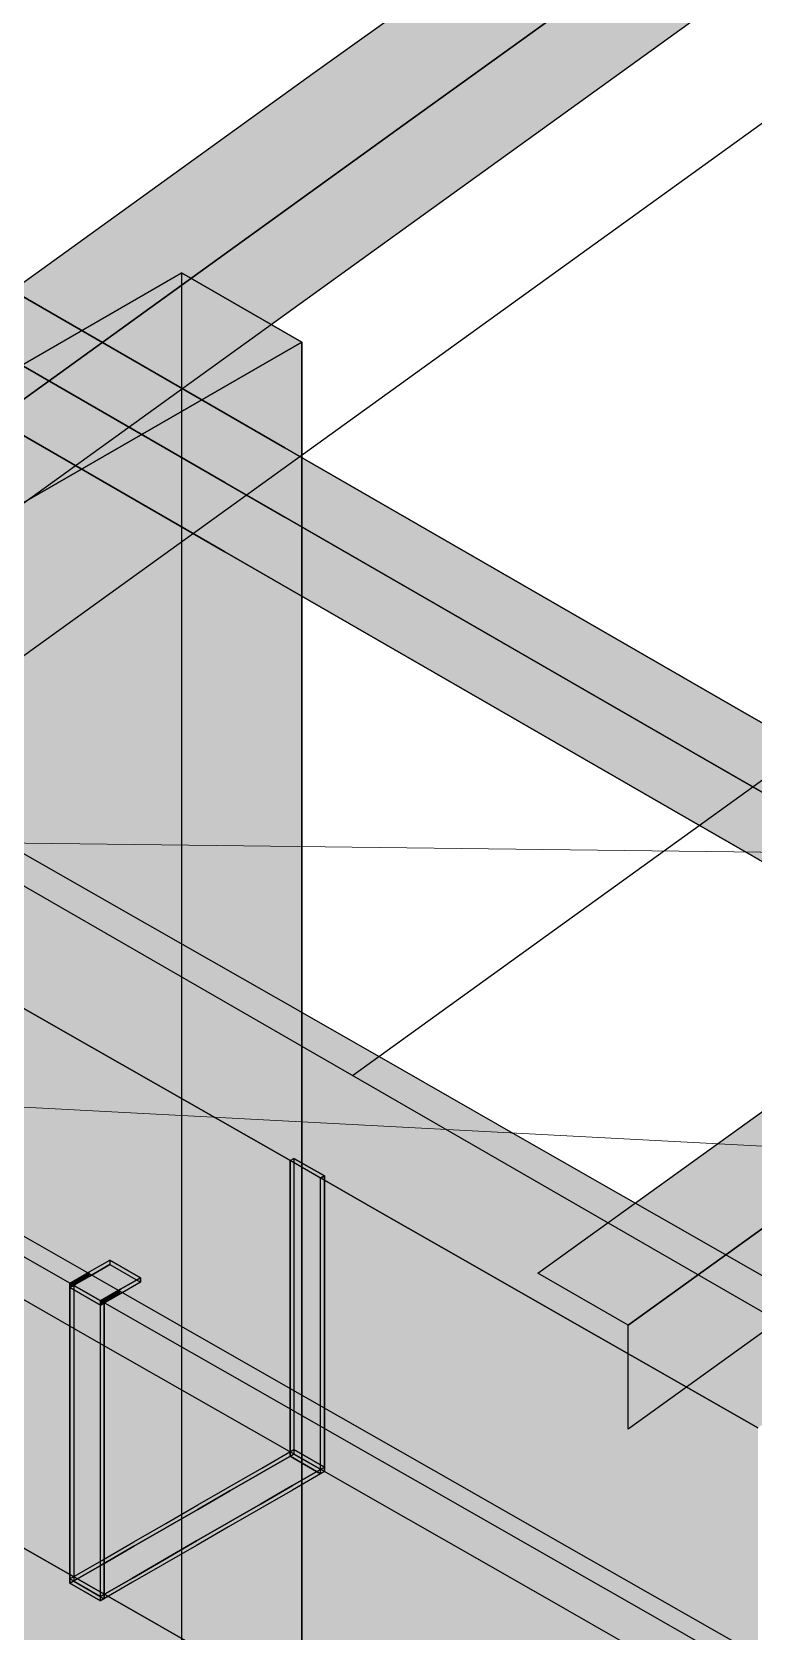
# Model space of a CAD drawing. Header units: metres. Extents: x 0 to 34.2, y 0 to 17.8.
# Drawn here: x 6.509 to 7.029, y 10.725 to 11.878 of the extents above; entities that cross this region are included whole.
import ezdxf

# ---------------------------------------------------------------- set-up
doc = ezdxf.new("R2010")
doc.units = ezdxf.units.M
doc.header["$LTSCALE"] = 0.25
doc.layers.add('ISO-ARISTAS', color=8, linetype='CONTINUOUS')
doc.layers.add('ISO-CONCRETO-SUP', color=254, linetype='CONTINUOUS', true_color=0xe8e8e8)
doc.layers.add('LLAMADAS', color=30, linetype='CONTINUOUS', lineweight=18)

msp = doc.modelspace()

# ---------------------------------------------------------------- linework, layer by layer
at = {"layer": 'ISO-ARISTAS', "color": 250}
for p, q in [((8.4647, 12.8444), (6.375, 11.3363)), ((8.8294, 12.6339), (6.7397, 11.1258)), ((6.7111, 11.8483), (7.008, 12.0626)), ((7.073, 12.0251), (6.776, 11.8108)), ((6.776, 11.8108), (7.073, 12.0251)), ((7.073, 11.9501), (6.776, 11.7358)), ((6.4142, 11.634), (6.7111, 11.8483)), ((6.4791, 11.5965), (6.776, 11.8108)), ((6.776, 11.8108), (6.4791, 11.5965)), ((6.691, 11.5786), (6.3628, 11.7681)), ((6.3628, 11.7681), (6.691, 11.5786)), ((6.6477, 11.5536), (6.3195, 11.7431)), ((6.6477, 11.5536), (6.3195, 11.7431)), ((6.776, 11.7358), (6.4791, 11.5215)), ((6.3628, 11.7181), (6.691, 11.5286)), ((6.3628, 11.7181), (6.691, 11.5286)), ((6.4, 11.5796), (6.6165, 11.7046)), ((6.4, 11.5796), (6.6165, 11.7046)), ((6.7031, 11.6546), (6.6165, 11.7046)), ((6.6165, 11.7046), (6.6165, 11.3411)), ((6.6165, 11.7046), (6.6165, 11.3411)), ((6.6165, 11.7046), (6.7031, 11.6546)), ((6.6477, 11.5036), (6.3195, 11.6931)), ((6.3195, 11.6931), (6.6477, 11.5036)), ((6.4866, 11.5296), (6.7031, 11.6546)), ((6.7031, 11.6546), (6.4866, 11.5296)), ((6.7031, 11.2911), (6.7031, 11.6546)), ((6.7031, 11.6546), (6.7031, 11.2911)), ((7.0192, 11.3891), (6.691, 11.5786)), ((6.691, 11.5786), (7.0192, 11.3891)), ((6.9759, 11.3641), (6.6477, 11.5536)), ((6.9759, 11.3641), (6.6477, 11.5536)), ((7.6514, 10.5994), (6.0103, 11.5469)), ((6.691, 11.5286), (7.0192, 11.3391)), ((6.691, 11.5286), (7.0192, 11.3391)), ((6.9759, 11.3141), (6.6477, 11.5036)), ((6.6477, 11.5036), (6.9759, 11.3141)), ((7.3474, 11.1996), (7.0192, 11.3891)), ((7.0192, 11.3891), (7.3474, 11.1996)), ((7.3041, 11.1746), (6.9759, 11.3641)), ((7.3041, 11.1746), (6.9759, 11.3641)), ((6.6165, 11.3411), (6.6165, 10.9776)), ((6.6165, 11.3411), (6.6165, 10.9776)), ((7.0192, 11.3391), (7.3474, 11.1496)), ((7.0192, 11.3391), (7.3474, 11.1496)), ((7.3041, 11.1246), (6.9759, 11.3141)), ((6.9759, 11.3141), (7.3041, 11.1246)), ((6.7031, 10.9276), (6.7031, 11.2911)), ((6.7031, 11.2911), (6.7031, 10.9276)), ((6.5697, 11.2475), (6.5011, 11.2867)), ((6.6383, 11.2083), (6.5697, 11.2475)), ((6.7069, 11.1691), (6.6383, 11.2083)), ((6.8733, 10.9833), (7.1702, 11.1975)), ((6.5517, 11.1463), (6.4831, 11.1855)), ((6.4831, 11.1855), (6.5517, 11.1463)), ((6.7755, 11.1299), (6.7069, 11.1691)), ((6.9382, 10.9458), (7.2351, 11.16)), ((7.2351, 11.16), (6.9382, 10.9458)), ((6.6203, 11.1071), (6.5517, 11.1463)), ((6.5517, 11.1463), (6.6203, 11.1071)), ((6.8441, 11.0907), (6.7755, 11.1299)), ((6.6889, 11.0679), (6.6203, 11.1071)), ((6.6203, 11.1071), (6.6889, 11.0679)), ((6.9126, 11.0515), (6.8441, 11.0907)), ((7.2351, 11.085), (6.9382, 10.8708)), ((6.7575, 11.0287), (6.6889, 11.0679)), ((6.6889, 11.0679), (6.7575, 11.0287)), ((6.6947, 11.0646), (6.6975, 11.0662)), ((6.6947, 11.0646), (6.6975, 11.0662)), ((6.6947, 11.038), (6.6947, 11.0646)), ((6.7167, 11.0519), (6.6947, 11.0646)), ((6.6947, 11.0646), (6.6947, 11.038)), ((6.7167, 11.0519), (6.6947, 11.0646)), ((6.6975, 11.0662), (6.6975, 11.0396)), ((6.7194, 11.0535), (6.6975, 11.0662)), ((6.6975, 11.0662), (6.6975, 11.0396)), ((6.6975, 11.0662), (6.7194, 11.0535)), ((6.7167, 11.0519), (6.7194, 11.0535)), ((6.7194, 11.0535), (6.7167, 11.0519)), ((6.7167, 11.0253), (6.7167, 11.0519)), ((6.7167, 11.0253), (6.7167, 11.0519)), ((6.7194, 11.0269), (6.7194, 11.0535)), ((6.7194, 11.0535), (6.7194, 11.0269)), ((6.9812, 11.0123), (6.9126, 11.0515)), ((6.6947, 11.0113), (6.6947, 11.038)), ((6.6947, 11.038), (6.6947, 11.0113)), ((6.6975, 11.0396), (6.6975, 11.0129)), ((6.6975, 11.0396), (6.6975, 11.0129)), ((6.4774, 11.0246), (6.546, 10.9854)), ((6.7167, 10.9986), (6.7167, 11.0253)), ((6.7167, 10.9986), (6.7167, 11.0253)), ((6.7194, 11.0002), (6.7194, 11.0269)), ((6.7194, 11.0269), (6.7194, 11.0002)), ((6.826, 10.9895), (6.7575, 11.0287)), ((6.7575, 11.0287), (6.826, 10.9895)), ((6.533, 10.9779), (6.4644, 11.0171)), ((6.533, 10.9779), (6.4644, 11.0171)), ((6.6947, 10.9847), (6.6947, 11.0113)), ((6.6947, 11.0113), (6.6947, 10.9847)), ((6.6975, 11.0129), (6.6975, 10.9863)), ((6.6975, 11.0129), (6.6975, 10.9863)), ((7.0498, 10.9731), (6.9812, 11.0123)), ((6.7194, 10.9736), (6.7194, 11.0002)), ((6.7194, 11.0002), (6.7194, 10.9736)), ((6.5504, 10.9845), (6.5648, 10.9928)), ((6.5504, 10.9845), (6.5648, 10.9928)), ((6.5648, 10.9896), (6.5504, 10.9813)), ((6.5504, 10.9813), (6.5648, 10.9896)), ((6.5648, 10.9928), (6.5648, 10.9896)), ((6.5868, 10.9801), (6.5648, 10.9928)), ((6.5648, 10.9928), (6.5648, 10.9896)), ((6.5648, 10.9928), (6.5868, 10.9801)), ((6.5648, 10.9896), (6.5868, 10.9769)), ((6.5648, 10.9896), (6.5868, 10.9769)), ((6.7167, 10.972), (6.7167, 10.9986)), ((6.7167, 10.972), (6.7167, 10.9986)), ((6.8946, 10.9503), (6.826, 10.9895)), ((6.826, 10.9895), (6.8946, 10.9503)), ((6.6016, 10.9387), (6.533, 10.9779)), ((6.6016, 10.9387), (6.533, 10.9779)), ((6.5361, 10.9762), (6.5504, 10.9845)), ((6.5361, 10.9762), (6.5504, 10.9845)), ((6.5504, 10.9813), (6.5361, 10.973)), ((6.5361, 10.973), (6.5504, 10.9813)), ((6.546, 10.9854), (6.6146, 10.9462)), ((6.5868, 10.9801), (6.5724, 10.9718)), ((6.5724, 10.9718), (6.5868, 10.9801)), ((6.5868, 10.9769), (6.5724, 10.9686)), ((6.5868, 10.9769), (6.5724, 10.9686)), ((6.5868, 10.9769), (6.5868, 10.9801)), ((6.5868, 10.9801), (6.5868, 10.9769)), ((6.6165, 10.9776), (6.6165, 10.6141)), ((6.6165, 10.9776), (6.6165, 10.6141)), ((6.6947, 10.958), (6.6947, 10.9847)), ((6.6947, 10.9847), (6.6947, 10.958)), ((6.6975, 10.9863), (6.6975, 10.9596)), ((6.6975, 10.9863), (6.6975, 10.9596)), ((6.9382, 10.9458), (6.8733, 10.9833)), ((6.4831, 10.9755), (6.5517, 10.9363)), ((6.4831, 10.9755), (6.5517, 10.9363)), ((6.5361, 10.973), (6.5361, 10.9762)), ((6.5581, 10.9635), (6.5361, 10.9762)), ((6.5581, 10.9635), (6.5361, 10.9762)), ((6.5361, 10.9762), (6.5361, 10.973)), ((6.5361, 10.973), (6.5388, 10.9746)), ((6.5361, 10.973), (6.5388, 10.9746)), ((6.5361, 10.9464), (6.5361, 10.973)), ((6.5581, 10.9603), (6.5361, 10.973)), ((6.5361, 10.973), (6.5361, 10.9464)), ((6.5581, 10.9603), (6.5361, 10.973)), ((6.5581, 10.9603), (6.5361, 10.973)), ((6.5361, 10.973), (6.5581, 10.9603)), ((6.5388, 10.9746), (6.5388, 10.948)), ((6.5608, 10.9619), (6.5388, 10.9746)), ((6.5388, 10.9746), (6.5388, 10.948)), ((6.5388, 10.9746), (6.5608, 10.9619)), ((6.5724, 10.9718), (6.5581, 10.9635)), ((6.5581, 10.9635), (6.5724, 10.9718)), ((6.5724, 10.9686), (6.5581, 10.9603)), ((6.5724, 10.9686), (6.5581, 10.9603)), ((6.7167, 10.9453), (6.7167, 10.972)), ((6.7167, 10.9453), (6.7167, 10.972)), ((6.7194, 10.9469), (6.7194, 10.9736)), ((6.7194, 10.9736), (6.7194, 10.9469)), ((6.5581, 10.9603), (6.5581, 10.9635)), ((6.5581, 10.9603), (6.5581, 10.9635)), ((6.5581, 10.9603), (6.5608, 10.9619)), ((6.5608, 10.9619), (6.5581, 10.9603)), ((6.5581, 10.9337), (6.5581, 10.9603)), ((6.5581, 10.9337), (6.5581, 10.9603)), ((6.5608, 10.9353), (6.5608, 10.9619)), ((6.5608, 10.9619), (6.5608, 10.9353)), ((6.6947, 10.9314), (6.6947, 10.958)), ((6.6947, 10.958), (6.6947, 10.9314)), ((6.6975, 10.9596), (6.6975, 10.933)), ((6.6975, 10.9596), (6.6975, 10.933)), ((6.5361, 10.9197), (6.5361, 10.9464)), ((6.5361, 10.9464), (6.5361, 10.9197)), ((6.5388, 10.948), (6.5388, 10.9213)), ((6.5388, 10.948), (6.5388, 10.9213)), ((6.6146, 10.9462), (6.6831, 10.907)), ((6.7167, 10.9187), (6.7167, 10.9453)), ((6.7167, 10.9187), (6.7167, 10.9453)), ((6.7194, 10.9203), (6.7194, 10.9469)), ((6.7194, 10.9469), (6.7194, 10.9203)), ((6.9632, 10.9111), (6.8946, 10.9503)), ((6.8946, 10.9503), (6.9632, 10.9111)), ((6.9382, 10.8708), (6.9382, 10.9458)), ((6.5517, 10.9363), (6.6203, 10.8971)), ((6.5517, 10.9363), (6.6203, 10.8971)), ((6.5581, 10.907), (6.5581, 10.9337)), ((6.5581, 10.907), (6.5581, 10.9337)), ((6.5608, 10.9086), (6.5608, 10.9353)), ((6.5608, 10.9353), (6.5608, 10.9086)), ((6.6702, 10.8995), (6.6016, 10.9387)), ((6.6702, 10.8995), (6.6016, 10.9387)), ((6.6947, 10.9047), (6.6947, 10.9314)), ((6.6947, 10.9314), (6.6947, 10.9047)), ((6.6975, 10.933), (6.6975, 10.9063)), ((6.6975, 10.933), (6.6975, 10.9063)), ((6.5361, 10.8931), (6.5361, 10.9197)), ((6.5361, 10.9197), (6.5361, 10.8931)), ((6.5388, 10.9213), (6.5388, 10.8947)), ((6.5388, 10.9213), (6.5388, 10.8947)), ((6.7031, 10.5641), (6.7031, 10.9276)), ((6.7031, 10.9276), (6.7031, 10.5641)), ((6.7194, 10.8936), (6.7194, 10.9203)), ((6.7194, 10.9203), (6.7194, 10.8936)), ((6.5608, 10.882), (6.5608, 10.9086)), ((6.5608, 10.9086), (6.5608, 10.882)), ((6.7167, 10.892), (6.7167, 10.9187)), ((6.7167, 10.892), (6.7167, 10.9187)), ((7.0318, 10.8719), (6.9632, 10.9111)), ((6.9632, 10.9111), (7.0318, 10.8719)), ((6.5581, 10.8804), (6.5581, 10.907)), ((6.5581, 10.8804), (6.5581, 10.907)), ((6.6203, 10.8971), (6.6889, 10.8579)), ((6.6203, 10.8971), (6.6889, 10.8579)), ((6.7387, 10.8603), (6.6702, 10.8995)), ((6.7387, 10.8603), (6.6702, 10.8995)), ((6.6831, 10.907), (6.7517, 10.8678)), ((6.6947, 10.8781), (6.6947, 10.9047)), ((6.6947, 10.9047), (6.6947, 10.8781)), ((6.6975, 10.9063), (6.6975, 10.8797)), ((6.6975, 10.9063), (6.6975, 10.8797)), ((6.5361, 10.8664), (6.5361, 10.8931)), ((6.5361, 10.8931), (6.5361, 10.8664)), ((6.5388, 10.8947), (6.5388, 10.868)), ((6.5388, 10.8947), (6.5388, 10.868)), ((6.7167, 10.8654), (6.7167, 10.892)), ((6.7167, 10.8654), (6.7167, 10.892)), ((6.7194, 10.867), (6.7194, 10.8936)), ((6.7194, 10.8936), (6.7194, 10.867)), ((6.5581, 10.8537), (6.5581, 10.8804)), ((6.5581, 10.8537), (6.5581, 10.8804)), ((6.5608, 10.8553), (6.5608, 10.882)), ((6.5608, 10.882), (6.5608, 10.8553)), ((6.6947, 10.8514), (6.6947, 10.8781)), ((6.6947, 10.8781), (6.6947, 10.8514)), ((6.6975, 10.8797), (6.6975, 10.853)), ((6.6975, 10.8797), (6.6975, 10.853)), ((6.5361, 10.8398), (6.5361, 10.8664)), ((6.5361, 10.8664), (6.5361, 10.8398)), ((6.5388, 10.868), (6.5388, 10.8414)), ((6.5388, 10.868), (6.5388, 10.8414)), ((6.7167, 10.8387), (6.7167, 10.8654)), ((6.7167, 10.8387), (6.7167, 10.8654)), ((6.7194, 10.8403), (6.7194, 10.867)), ((6.7194, 10.867), (6.7194, 10.8403)), ((6.7517, 10.8678), (6.8203, 10.8286)), ((6.5581, 10.8271), (6.5581, 10.8537)), ((6.5581, 10.8271), (6.5581, 10.8537)), ((6.5608, 10.8287), (6.5608, 10.8553)), ((6.5608, 10.8553), (6.5608, 10.8287)), ((6.6744, 10.8429), (6.6975, 10.8562)), ((6.6744, 10.8429), (6.6975, 10.8562)), ((6.6975, 10.853), (6.6744, 10.8397)), ((6.6744, 10.8397), (6.6975, 10.853)), ((6.6889, 10.8579), (6.7575, 10.8187)), ((6.6889, 10.8579), (6.7575, 10.8187)), ((6.6947, 10.8514), (6.6975, 10.853)), ((6.6975, 10.853), (6.6947, 10.8514)), ((6.7167, 10.8387), (6.6947, 10.8514)), ((6.6947, 10.8514), (6.7167, 10.8387)), ((6.7194, 10.8435), (6.6975, 10.8562)), ((6.6975, 10.8562), (6.6975, 10.853)), ((6.6975, 10.8562), (6.6975, 10.853)), ((6.6975, 10.8562), (6.7194, 10.8435)), ((6.6975, 10.853), (6.7194, 10.8403)), ((6.6975, 10.853), (6.7194, 10.8403)), ((6.6975, 10.853), (6.7194, 10.8403)), ((6.6975, 10.853), (6.7194, 10.8403)), ((6.8073, 10.8211), (6.7387, 10.8603)), ((6.8073, 10.8211), (6.7387, 10.8603)), ((6.5361, 10.8131), (6.5361, 10.8398)), ((6.5361, 10.8398), (6.5361, 10.8131)), ((6.5388, 10.8414), (6.5388, 10.8147)), ((6.5388, 10.8414), (6.5388, 10.8147)), ((6.6513, 10.8296), (6.6744, 10.8429)), ((6.6513, 10.8296), (6.6744, 10.8429)), ((6.6744, 10.8397), (6.6513, 10.8264)), ((6.6513, 10.8264), (6.6744, 10.8397)), ((6.7194, 10.8435), (6.6964, 10.8302)), ((6.6964, 10.8302), (6.7194, 10.8435)), ((6.7194, 10.8403), (6.6964, 10.827)), ((6.7194, 10.8403), (6.6964, 10.827)), ((6.7194, 10.8403), (6.7167, 10.8387)), ((6.7194, 10.8403), (6.7167, 10.8387)), ((6.7194, 10.8403), (6.7194, 10.8435)), ((6.7194, 10.8435), (6.7194, 10.8403)), ((6.5581, 10.8004), (6.5581, 10.8271)), ((6.5581, 10.8004), (6.5581, 10.8271)), ((6.5608, 10.802), (6.5608, 10.8287)), ((6.5608, 10.8287), (6.5608, 10.802)), ((6.6283, 10.8163), (6.6513, 10.8296)), ((6.6283, 10.8163), (6.6513, 10.8296)), ((6.6964, 10.8302), (6.6733, 10.8169)), ((6.6733, 10.8169), (6.6964, 10.8302)), ((6.6964, 10.827), (6.6733, 10.8137)), ((6.6964, 10.827), (6.6733, 10.8137)), ((6.8203, 10.8286), (6.8889, 10.7894)), ((6.6052, 10.803), (6.6283, 10.8163)), ((6.6052, 10.803), (6.6283, 10.8163)), ((6.6513, 10.8264), (6.6283, 10.8131)), ((6.6283, 10.8131), (6.6513, 10.8264)), ((6.6733, 10.8169), (6.6503, 10.8036)), ((6.6503, 10.8036), (6.6733, 10.8169)), ((6.7575, 10.8187), (6.826, 10.7795)), ((6.7575, 10.8187), (6.826, 10.7795)), ((6.8759, 10.7819), (6.8073, 10.8211)), ((6.8759, 10.7819), (6.8073, 10.8211)), ((6.533, 10.7679), (6.4644, 10.8071)), ((6.4644, 10.8071), (6.533, 10.7679)), ((6.5361, 10.7865), (6.5361, 10.8131)), ((6.5361, 10.8131), (6.5361, 10.7865)), ((6.5388, 10.8147), (6.5388, 10.7881)), ((6.5388, 10.8147), (6.5388, 10.7881)), ((6.6283, 10.8131), (6.6052, 10.7998)), ((6.6052, 10.7998), (6.6283, 10.8131)), ((6.6503, 10.8036), (6.6272, 10.7903)), ((6.6272, 10.7903), (6.6503, 10.8036)), ((6.6733, 10.8137), (6.6503, 10.8004)), ((6.6733, 10.8137), (6.6503, 10.8004)), ((6.5581, 10.7738), (6.5581, 10.8004)), ((6.5581, 10.7738), (6.5581, 10.8004)), ((6.5608, 10.7754), (6.5608, 10.802)), ((6.5608, 10.802), (6.5608, 10.7754)), ((6.5822, 10.7896), (6.6052, 10.803)), ((6.5822, 10.7896), (6.6052, 10.803)), ((6.6052, 10.7998), (6.5822, 10.7865)), ((6.5822, 10.7865), (6.6052, 10.7998)), ((6.6503, 10.8004), (6.6272, 10.7871)), ((6.6503, 10.8004), (6.6272, 10.7871)), ((6.5361, 10.7599), (6.5361, 10.7865)), ((6.5361, 10.7865), (6.5361, 10.7599)), ((6.5388, 10.7881), (6.5388, 10.7614)), ((6.5388, 10.7881), (6.5388, 10.7614)), ((6.5591, 10.7763), (6.5822, 10.7896)), ((6.5591, 10.7763), (6.5822, 10.7896)), ((6.5822, 10.7865), (6.5591, 10.7732)), ((6.5591, 10.7732), (6.5822, 10.7865)), ((6.6272, 10.7903), (6.6042, 10.7769)), ((6.6042, 10.7769), (6.6272, 10.7903)), ((6.6272, 10.7871), (6.6042, 10.7738)), ((6.6272, 10.7871), (6.6042, 10.7738)), ((6.9445, 10.7427), (6.8759, 10.7819)), ((6.9445, 10.7427), (6.8759, 10.7819)), ((6.8889, 10.7894), (6.9575, 10.7502)), ((6.5361, 10.763), (6.5591, 10.7763)), ((6.5361, 10.763), (6.5591, 10.7763)), ((6.5591, 10.7732), (6.5361, 10.7599)), ((6.5361, 10.7599), (6.5591, 10.7732)), ((6.5581, 10.7472), (6.5581, 10.7738)), ((6.5581, 10.7472), (6.5581, 10.7738)), ((6.5608, 10.7487), (6.5608, 10.7754)), ((6.5608, 10.7754), (6.5608, 10.7487)), ((6.6042, 10.7769), (6.5811, 10.7636)), ((6.5811, 10.7636), (6.6042, 10.7769)), ((6.6042, 10.7738), (6.5811, 10.7605)), ((6.6042, 10.7738), (6.5811, 10.7605)), ((6.826, 10.7795), (6.8946, 10.7403)), ((6.826, 10.7795), (6.8946, 10.7403)), ((6.6016, 10.7287), (6.533, 10.7679)), ((6.533, 10.7679), (6.6016, 10.7287)), ((6.5361, 10.7599), (6.5361, 10.763)), ((6.5581, 10.7503), (6.5361, 10.763)), ((6.5581, 10.7503), (6.5361, 10.763)), ((6.5361, 10.763), (6.5361, 10.7599)), ((6.5361, 10.7599), (6.5388, 10.7614)), ((6.5388, 10.7614), (6.5361, 10.7599)), ((6.5581, 10.7472), (6.5361, 10.7599)), ((6.5361, 10.7599), (6.5581, 10.7472)), ((6.5581, 10.7472), (6.5361, 10.7599)), ((6.5361, 10.7599), (6.5581, 10.7472)), ((6.5388, 10.7614), (6.5608, 10.7487)), ((6.5388, 10.7614), (6.5608, 10.7487)), ((6.5811, 10.7636), (6.5581, 10.7503)), ((6.5581, 10.7503), (6.5811, 10.7636)), ((6.5811, 10.7605), (6.5581, 10.7472)), ((6.5811, 10.7605), (6.5581, 10.7472)), ((6.5581, 10.7472), (6.5581, 10.7503)), ((6.5581, 10.7472), (6.5581, 10.7503)), ((6.5608, 10.7487), (6.5581, 10.7472)), ((6.5608, 10.7487), (6.5581, 10.7472)), ((6.9575, 10.7502), (7.0261, 10.711)), ((6.8946, 10.7403), (6.9632, 10.7011)), ((6.8946, 10.7403), (6.9632, 10.7011)), ((7.0131, 10.7035), (6.9445, 10.7427)), ((7.0131, 10.7035), (6.9445, 10.7427)), ((6.6702, 10.6895), (6.6016, 10.7287)), ((6.6016, 10.7287), (6.6702, 10.6895))]:
    msp.add_line(p, q, dxfattribs=at)
at = {"layer": 'ISO-CONCRETO-SUP', "true_color": 0x6e7681}
for points in [[(7.008, 12.0626), (7.073, 12.0251), (6.7111, 11.8483), (6.776, 11.8108)], [(6.7111, 11.8483), (6.776, 11.8108), (6.4142, 11.634), (6.4791, 11.5965)], [(7.1702, 11.1975), (7.2351, 11.16), (6.8733, 10.9833), (6.9382, 10.9458)]]:
    msp.add_solid(points, dxfattribs=at)
at = {"layer": 'ISO-CONCRETO-SUP', "true_color": 0x575d65}
for points in [[(7.073, 11.9501), (6.776, 11.7358), (7.073, 12.0251), (6.776, 11.8108)], [(6.776, 11.7358), (6.4791, 11.5215), (6.776, 11.8108), (6.4791, 11.5965)], [(6.6165, 11.3411), (6.4, 11.2161), (6.6165, 11.7046), (6.4, 11.5796)], [(6.7031, 11.2911), (6.4866, 11.1661), (6.7031, 11.6546), (6.4866, 11.5296)], [(6.6165, 10.9776), (6.4, 10.8526), (6.6165, 11.3411), (6.4, 11.2161)], [(6.7031, 10.9276), (6.4866, 10.8026), (6.7031, 11.2911), (6.4866, 11.1661)], [(7.2351, 11.085), (6.9382, 10.8708), (7.2351, 11.16), (6.9382, 10.9458)], [(6.6165, 10.6141), (6.4, 10.4891), (6.6165, 10.9776), (6.4, 10.8526)], [(6.7031, 10.5641), (6.4866, 10.4391), (6.7031, 10.9276), (6.4866, 10.8026)]]:
    msp.add_solid(points, dxfattribs=at)
at = {"layer": 'ISO-CONCRETO-SUP', "true_color": 0x6b737d}
for points in [[(6.3628, 11.7681), (6.691, 11.5786), (6.3195, 11.7431), (6.6477, 11.5536)], [(6.3628, 11.7181), (6.691, 11.5286), (6.3195, 11.6931), (6.6477, 11.5036)], [(6.6165, 11.7046), (6.7031, 11.6546), (6.4, 11.5796), (6.4866, 11.5296)], [(6.691, 11.5786), (7.0192, 11.3891), (6.6477, 11.5536), (6.9759, 11.3641)], [(6.691, 11.5286), (7.0192, 11.3391), (6.6477, 11.5036), (6.9759, 11.3141)], [(7.0192, 11.3891), (7.3474, 11.1996), (6.9759, 11.3641), (7.3041, 11.1746)], [(7.0192, 11.3391), (7.3474, 11.1496), (6.9759, 11.3141), (7.3041, 11.1246)]]:
    msp.add_solid(points, dxfattribs=at)
at = {"layer": 'ISO-CONCRETO-SUP', "true_color": 0x616771}
for points in [[(6.3628, 11.7181), (6.691, 11.5286), (6.3628, 11.7681), (6.691, 11.5786)], [(6.3195, 11.6931), (6.6477, 11.5036), (6.3195, 11.7431), (6.6477, 11.5536)], [(6.6165, 11.3411), (6.7031, 11.2911), (6.6165, 11.7046), (6.7031, 11.6546)], [(6.691, 11.5286), (7.0192, 11.3391), (6.691, 11.5786), (7.0192, 11.3891)], [(6.6477, 11.5036), (6.9759, 11.3141), (6.6477, 11.5536), (6.9759, 11.3641)], [(7.0192, 11.3391), (7.3474, 11.1496), (7.0192, 11.3891), (7.3474, 11.1996)], [(6.9759, 11.3141), (7.3041, 11.1246), (6.9759, 11.3641), (7.3041, 11.1746)], [(6.6165, 10.9776), (6.7031, 10.9276), (6.6165, 11.3411), (6.7031, 11.2911)], [(6.6165, 10.6141), (6.7031, 10.5641), (6.6165, 10.9776), (6.7031, 10.9276)]]:
    msp.add_solid(points, dxfattribs=at)
at = {"layer": 'ISO-CONCRETO-SUP', "true_color": 0xc1c5cc}
for points in [[(6.4578, 11.2557), (6.5264, 11.2165), (6.5011, 11.2867), (6.5697, 11.2475)], [(6.4145, 11.2247), (6.4831, 11.1855), (6.4578, 11.2557), (6.5264, 11.2165)], [(6.5264, 11.2165), (6.595, 11.1773), (6.5697, 11.2475), (6.6383, 11.2083)], [(6.4831, 11.1855), (6.5517, 11.1463), (6.5264, 11.2165), (6.595, 11.1773)], [(6.595, 11.1773), (6.6636, 11.1381), (6.6383, 11.2083), (6.7069, 11.1691)], [(6.5517, 11.1463), (6.6203, 11.1071), (6.595, 11.1773), (6.6636, 11.1381)], [(6.6636, 11.1381), (6.7322, 11.0989), (6.7069, 11.1691), (6.7755, 11.1299)], [(6.6203, 11.1071), (6.6889, 11.0679), (6.6636, 11.1381), (6.7322, 11.0989)], [(6.7322, 11.0989), (6.8008, 11.0597), (6.7755, 11.1299), (6.8441, 11.0907)], [(6.6889, 11.0679), (6.7575, 11.0287), (6.7322, 11.0989), (6.8008, 11.0597)], [(6.8008, 11.0597), (6.8693, 11.0205), (6.8441, 11.0907), (6.9126, 11.0515)], [(6.7575, 11.0287), (6.826, 10.9895), (6.8008, 11.0597), (6.8693, 11.0205)], [(6.8693, 11.0205), (6.9379, 10.9813), (6.9126, 11.0515), (6.9812, 11.0123)], [(6.826, 10.9895), (6.8946, 10.9503), (6.8693, 11.0205), (6.9379, 10.9813)], [(6.9379, 10.9813), (7.0065, 10.9421), (6.9812, 11.0123), (7.0498, 10.9731)], [(6.8946, 10.9503), (6.9632, 10.9111), (6.9379, 10.9813), (7.0065, 10.9421)], [(7.0065, 10.9421), (7.0751, 10.9029), (7.0498, 10.9731), (7.1184, 10.9339)], [(6.9632, 10.9111), (7.0318, 10.8719), (7.0065, 10.9421), (7.0751, 10.9029)]]:
    msp.add_solid(points, dxfattribs=at)
at = {"layer": 'ISO-CONCRETO-SUP', "true_color": 0xaaadb3}
for points in [[(6.4831, 11.1155), (6.5517, 11.0763), (6.4831, 11.1855), (6.5517, 11.1463)], [(6.5517, 11.0763), (6.6203, 11.0371), (6.5517, 11.1463), (6.6203, 11.1071)], [(6.4831, 11.0455), (6.5517, 11.0063), (6.4831, 11.1155), (6.5517, 11.0763)], [(6.6203, 11.0371), (6.6889, 10.9979), (6.6203, 11.1071), (6.6889, 11.0679)], [(6.5517, 11.0063), (6.6203, 10.9671), (6.5517, 11.0763), (6.6203, 11.0371)], [(6.6889, 10.9979), (6.7575, 10.9587), (6.6889, 11.0679), (6.7575, 11.0287)], [(6.4831, 10.9755), (6.5517, 10.9363), (6.4831, 11.0455), (6.5517, 11.0063)], [(6.6203, 10.9671), (6.6889, 10.9279), (6.6203, 11.0371), (6.6889, 10.9979)], [(6.7575, 10.9587), (6.826, 10.9195), (6.7575, 11.0287), (6.826, 10.9895)], [(6.4644, 10.9471), (6.533, 10.9079), (6.4644, 11.0171), (6.533, 10.9779)], [(6.5517, 10.9363), (6.6203, 10.8971), (6.5517, 11.0063), (6.6203, 10.9671)], [(6.6889, 10.9279), (6.7575, 10.8887), (6.6889, 10.9979), (6.7575, 10.9587)], [(6.826, 10.9195), (6.8946, 10.8803), (6.826, 10.9895), (6.8946, 10.9503)], [(6.533, 10.9079), (6.6016, 10.8687), (6.533, 10.9779), (6.6016, 10.9387)], [(6.6203, 10.8971), (6.6889, 10.8579), (6.6203, 10.9671), (6.6889, 10.9279)], [(6.7575, 10.8887), (6.826, 10.8495), (6.7575, 10.9587), (6.826, 10.9195)], [(6.4644, 10.8771), (6.533, 10.8379), (6.4644, 10.9471), (6.533, 10.9079)], [(6.8946, 10.8803), (6.9632, 10.8411), (6.8946, 10.9503), (6.9632, 10.9111)], [(6.6016, 10.8687), (6.6702, 10.8295), (6.6016, 10.9387), (6.6702, 10.8995)], [(6.6889, 10.8579), (6.7575, 10.8187), (6.6889, 10.9279), (6.7575, 10.8887)], [(6.826, 10.8495), (6.8946, 10.8103), (6.826, 10.9195), (6.8946, 10.8803)], [(6.533, 10.8379), (6.6016, 10.7987), (6.533, 10.9079), (6.6016, 10.8687)], [(6.9632, 10.8411), (7.0318, 10.8019), (6.9632, 10.9111), (7.0318, 10.8719)], [(6.6702, 10.8295), (6.7387, 10.7903), (6.6702, 10.8995), (6.7387, 10.8603)], [(6.7575, 10.8187), (6.826, 10.7795), (6.7575, 10.8887), (6.826, 10.8495)], [(6.4644, 10.8071), (6.533, 10.7679), (6.4644, 10.8771), (6.533, 10.8379)], [(6.8946, 10.8103), (6.9632, 10.7711), (6.8946, 10.8803), (6.9632, 10.8411)], [(6.6016, 10.7987), (6.6702, 10.7595), (6.6016, 10.8687), (6.6702, 10.8295)], [(6.7387, 10.7903), (6.8073, 10.7511), (6.7387, 10.8603), (6.8073, 10.8211)], [(6.826, 10.7795), (6.8946, 10.7403), (6.826, 10.8495), (6.8946, 10.8103)], [(6.9632, 10.7711), (7.0318, 10.7319), (6.9632, 10.8411), (7.0318, 10.8019)], [(6.533, 10.7679), (6.6016, 10.7287), (6.533, 10.8379), (6.6016, 10.7987)], [(6.6702, 10.7595), (6.7387, 10.7203), (6.6702, 10.8295), (6.7387, 10.7903)], [(6.8073, 10.7511), (6.8759, 10.7119), (6.8073, 10.8211), (6.8759, 10.7819)], [(6.8946, 10.7403), (6.9632, 10.7011), (6.8946, 10.8103), (6.9632, 10.7711)], [(6.6016, 10.7287), (6.6702, 10.6895), (6.6016, 10.7987), (6.6702, 10.7595)], [(6.7387, 10.7203), (6.8073, 10.6811), (6.7387, 10.7903), (6.8073, 10.7511)], [(6.8759, 10.7119), (6.9445, 10.6727), (6.8759, 10.7819), (6.9445, 10.7427)], [(6.9632, 10.7011), (7.0318, 10.6619), (6.9632, 10.7711), (7.0318, 10.7319)], [(6.6702, 10.6895), (6.7387, 10.6503), (6.6702, 10.7595), (6.7387, 10.7203)], [(6.8073, 10.6811), (6.8759, 10.6419), (6.8073, 10.7511), (6.8759, 10.7119)], [(6.9445, 10.6727), (7.0131, 10.6335), (6.9445, 10.7427), (7.0131, 10.7035)]]:
    msp.add_solid(points, dxfattribs=at)
at = {"layer": 'ISO-CONCRETO-SUP', "true_color": 0x6a7481}
for points in [[(6.6975, 11.0396), (6.6947, 11.038), (6.6975, 11.0662), (6.6947, 11.0646)], [(6.7194, 11.0269), (6.7167, 11.0253), (6.7194, 11.0535), (6.7167, 11.0519)], [(6.6975, 11.0129), (6.6947, 11.0113), (6.6975, 11.0396), (6.6947, 11.038)], [(6.7194, 11.0002), (6.7167, 10.9986), (6.7194, 11.0269), (6.7167, 11.0253)], [(6.6975, 10.9863), (6.6947, 10.9847), (6.6975, 11.0129), (6.6947, 11.0113)], [(6.7194, 10.9736), (6.7167, 10.972), (6.7194, 11.0002), (6.7167, 10.9986)], [(6.5648, 10.9896), (6.5504, 10.9813), (6.5648, 10.9928), (6.5504, 10.9845)], [(6.5504, 10.9813), (6.5361, 10.973), (6.5504, 10.9845), (6.5361, 10.9762)], [(6.5868, 10.9769), (6.5724, 10.9686), (6.5868, 10.9801), (6.5724, 10.9718)], [(6.6975, 10.9596), (6.6947, 10.958), (6.6975, 10.9863), (6.6947, 10.9847)], [(6.5388, 10.948), (6.5361, 10.9464), (6.5388, 10.9746), (6.5361, 10.973)], [(6.5724, 10.9686), (6.5581, 10.9603), (6.5724, 10.9718), (6.5581, 10.9635)], [(6.7194, 10.9469), (6.7167, 10.9453), (6.7194, 10.9736), (6.7167, 10.972)], [(6.5608, 10.9353), (6.5581, 10.9337), (6.5608, 10.9619), (6.5581, 10.9603)], [(6.6975, 10.933), (6.6947, 10.9314), (6.6975, 10.9596), (6.6947, 10.958)], [(6.5388, 10.9213), (6.5361, 10.9197), (6.5388, 10.948), (6.5361, 10.9464)], [(6.7194, 10.9203), (6.7167, 10.9187), (6.7194, 10.9469), (6.7167, 10.9453)], [(6.5608, 10.9086), (6.5581, 10.907), (6.5608, 10.9353), (6.5581, 10.9337)], [(6.6975, 10.9063), (6.6947, 10.9047), (6.6975, 10.933), (6.6947, 10.9314)], [(6.5388, 10.8947), (6.5361, 10.8931), (6.5388, 10.9213), (6.5361, 10.9197)], [(6.7194, 10.8936), (6.7167, 10.892), (6.7194, 10.9203), (6.7167, 10.9187)], [(6.5608, 10.882), (6.5581, 10.8804), (6.5608, 10.9086), (6.5581, 10.907)], [(6.6975, 10.8797), (6.6947, 10.8781), (6.6975, 10.9063), (6.6947, 10.9047)], [(6.5388, 10.868), (6.5361, 10.8664), (6.5388, 10.8947), (6.5361, 10.8931)], [(6.7194, 10.867), (6.7167, 10.8654), (6.7194, 10.8936), (6.7167, 10.892)], [(6.5608, 10.8553), (6.5581, 10.8537), (6.5608, 10.882), (6.5581, 10.8804)], [(6.6975, 10.853), (6.6947, 10.8514), (6.6975, 10.8797), (6.6947, 10.8781)], [(6.5388, 10.8414), (6.5361, 10.8398), (6.5388, 10.868), (6.5361, 10.8664)], [(6.7194, 10.8403), (6.7167, 10.8387), (6.7194, 10.867), (6.7167, 10.8654)], [(6.5608, 10.8287), (6.5581, 10.8271), (6.5608, 10.8553), (6.5581, 10.8537)], [(6.6975, 10.853), (6.6744, 10.8397), (6.6975, 10.8562), (6.6744, 10.8429)], [(6.5388, 10.8147), (6.5361, 10.8131), (6.5388, 10.8414), (6.5361, 10.8398)], [(6.6744, 10.8397), (6.6513, 10.8264), (6.6744, 10.8429), (6.6513, 10.8296)], [(6.7194, 10.8403), (6.6964, 10.827), (6.7194, 10.8435), (6.6964, 10.8302)], [(6.5608, 10.802), (6.5581, 10.8004), (6.5608, 10.8287), (6.5581, 10.8271)], [(6.6513, 10.8264), (6.6283, 10.8131), (6.6513, 10.8296), (6.6283, 10.8163)], [(6.6964, 10.827), (6.6733, 10.8137), (6.6964, 10.8302), (6.6733, 10.8169)], [(6.6283, 10.8131), (6.6052, 10.7998), (6.6283, 10.8163), (6.6052, 10.803)], [(6.6733, 10.8137), (6.6503, 10.8004), (6.6733, 10.8169), (6.6503, 10.8036)], [(6.5388, 10.7881), (6.5361, 10.7865), (6.5388, 10.8147), (6.5361, 10.8131)], [(6.6503, 10.8004), (6.6272, 10.7871), (6.6503, 10.8036), (6.6272, 10.7903)], [(6.5608, 10.7754), (6.5581, 10.7738), (6.5608, 10.802), (6.5581, 10.8004)], [(6.6052, 10.7998), (6.5822, 10.7865), (6.6052, 10.803), (6.5822, 10.7896)], [(6.5388, 10.7614), (6.5361, 10.7599), (6.5388, 10.7881), (6.5361, 10.7865)], [(6.5822, 10.7865), (6.5591, 10.7732), (6.5822, 10.7896), (6.5591, 10.7763)], [(6.6272, 10.7871), (6.6042, 10.7738), (6.6272, 10.7903), (6.6042, 10.7769)], [(6.5591, 10.7732), (6.5361, 10.7599), (6.5591, 10.7763), (6.5361, 10.763)], [(6.5608, 10.7487), (6.5581, 10.7472), (6.5608, 10.7754), (6.5581, 10.7738)], [(6.6042, 10.7738), (6.5811, 10.7605), (6.6042, 10.7769), (6.5811, 10.7636)], [(6.5811, 10.7605), (6.5581, 10.7472), (6.5811, 10.7636), (6.5581, 10.7503)]]:
    msp.add_solid(points, dxfattribs=at)
at = {"layer": 'ISO-CONCRETO-SUP', "true_color": 0x838f9f}
for points in [[(6.6975, 11.0662), (6.7194, 11.0535), (6.6947, 11.0646), (6.7167, 11.0519)], [(6.5648, 10.9928), (6.5868, 10.9801), (6.5504, 10.9845), (6.5724, 10.9718)], [(6.5648, 10.9896), (6.5868, 10.9769), (6.5504, 10.9813), (6.5724, 10.9686)], [(6.5504, 10.9845), (6.5724, 10.9718), (6.5361, 10.9762), (6.5581, 10.9635)], [(6.5504, 10.9813), (6.5724, 10.9686), (6.5361, 10.973), (6.5581, 10.9603)], [(6.5388, 10.9746), (6.5608, 10.9619), (6.5361, 10.973), (6.5581, 10.9603)], [(6.6975, 10.8562), (6.7194, 10.8435), (6.6744, 10.8429), (6.6964, 10.8302)], [(6.6975, 10.853), (6.7194, 10.8403), (6.6744, 10.8397), (6.6964, 10.827)], [(6.6975, 10.853), (6.7194, 10.8403), (6.6947, 10.8514), (6.7167, 10.8387)], [(6.6744, 10.8429), (6.6964, 10.8302), (6.6513, 10.8296), (6.6733, 10.8169)], [(6.6744, 10.8397), (6.6964, 10.827), (6.6513, 10.8264), (6.6733, 10.8137)], [(6.6513, 10.8296), (6.6733, 10.8169), (6.6283, 10.8163), (6.6503, 10.8036)], [(6.6283, 10.8163), (6.6503, 10.8036), (6.6052, 10.803), (6.6272, 10.7903)], [(6.6513, 10.8264), (6.6733, 10.8137), (6.6283, 10.8131), (6.6503, 10.8004)], [(6.6283, 10.8131), (6.6503, 10.8004), (6.6052, 10.7998), (6.6272, 10.7871)], [(6.6052, 10.803), (6.6272, 10.7903), (6.5822, 10.7896), (6.6042, 10.7769)], [(6.6052, 10.7998), (6.6272, 10.7871), (6.5822, 10.7865), (6.6042, 10.7738)], [(6.5822, 10.7896), (6.6042, 10.7769), (6.5591, 10.7763), (6.5811, 10.7636)], [(6.5822, 10.7865), (6.6042, 10.7738), (6.5591, 10.7732), (6.5811, 10.7605)], [(6.5591, 10.7763), (6.5811, 10.7636), (6.5361, 10.763), (6.5581, 10.7503)], [(6.5591, 10.7732), (6.5811, 10.7605), (6.5361, 10.7599), (6.5581, 10.7472)], [(6.5388, 10.7614), (6.5608, 10.7487), (6.5361, 10.7599), (6.5581, 10.7472)]]:
    msp.add_solid(points, dxfattribs=at)
at = {"layer": 'ISO-CONCRETO-SUP', "true_color": 0x768190}
for points in [[(6.6947, 11.038), (6.7167, 11.0253), (6.6947, 11.0646), (6.7167, 11.0519)], [(6.6975, 11.0396), (6.7194, 11.0269), (6.6975, 11.0662), (6.7194, 11.0535)], [(6.6947, 11.0113), (6.7167, 10.9986), (6.6947, 11.038), (6.7167, 11.0253)], [(6.6975, 11.0129), (6.7194, 11.0002), (6.6975, 11.0396), (6.7194, 11.0269)], [(6.6947, 10.9847), (6.7167, 10.972), (6.6947, 11.0113), (6.7167, 10.9986)], [(6.6975, 10.9863), (6.7194, 10.9736), (6.6975, 11.0129), (6.7194, 11.0002)], [(6.5648, 10.9896), (6.5868, 10.9769), (6.5648, 10.9928), (6.5868, 10.9801)], [(6.6947, 10.958), (6.7167, 10.9453), (6.6947, 10.9847), (6.7167, 10.972)], [(6.6975, 10.9596), (6.7194, 10.9469), (6.6975, 10.9863), (6.7194, 10.9736)], [(6.5361, 10.973), (6.5581, 10.9603), (6.5361, 10.9762), (6.5581, 10.9635)], [(6.5361, 10.9464), (6.5581, 10.9337), (6.5361, 10.973), (6.5581, 10.9603)], [(6.5388, 10.948), (6.5608, 10.9353), (6.5388, 10.9746), (6.5608, 10.9619)], [(6.6947, 10.9314), (6.7167, 10.9187), (6.6947, 10.958), (6.7167, 10.9453)], [(6.6975, 10.933), (6.7194, 10.9203), (6.6975, 10.9596), (6.7194, 10.9469)], [(6.5361, 10.9197), (6.5581, 10.907), (6.5361, 10.9464), (6.5581, 10.9337)], [(6.5388, 10.9213), (6.5608, 10.9086), (6.5388, 10.948), (6.5608, 10.9353)], [(6.6947, 10.9047), (6.7167, 10.892), (6.6947, 10.9314), (6.7167, 10.9187)], [(6.6975, 10.9063), (6.7194, 10.8936), (6.6975, 10.933), (6.7194, 10.9203)], [(6.5361, 10.8931), (6.5581, 10.8804), (6.5361, 10.9197), (6.5581, 10.907)], [(6.5388, 10.8947), (6.5608, 10.882), (6.5388, 10.9213), (6.5608, 10.9086)], [(6.6947, 10.8781), (6.7167, 10.8654), (6.6947, 10.9047), (6.7167, 10.892)], [(6.6975, 10.8797), (6.7194, 10.867), (6.6975, 10.9063), (6.7194, 10.8936)], [(6.5361, 10.8664), (6.5581, 10.8537), (6.5361, 10.8931), (6.5581, 10.8804)], [(6.5388, 10.868), (6.5608, 10.8553), (6.5388, 10.8947), (6.5608, 10.882)], [(6.6947, 10.8514), (6.7167, 10.8387), (6.6947, 10.8781), (6.7167, 10.8654)], [(6.6975, 10.853), (6.7194, 10.8403), (6.6975, 10.8797), (6.7194, 10.867)], [(6.5361, 10.8398), (6.5581, 10.8271), (6.5361, 10.8664), (6.5581, 10.8537)], [(6.5388, 10.8414), (6.5608, 10.8287), (6.5388, 10.868), (6.5608, 10.8553)], [(6.6975, 10.853), (6.7194, 10.8403), (6.6975, 10.8562), (6.7194, 10.8435)], [(6.5361, 10.8131), (6.5581, 10.8004), (6.5361, 10.8398), (6.5581, 10.8271)], [(6.5388, 10.8147), (6.5608, 10.802), (6.5388, 10.8414), (6.5608, 10.8287)], [(6.5361, 10.7865), (6.5581, 10.7738), (6.5361, 10.8131), (6.5581, 10.8004)], [(6.5388, 10.7881), (6.5608, 10.7754), (6.5388, 10.8147), (6.5608, 10.802)], [(6.5361, 10.7599), (6.5581, 10.7472), (6.5361, 10.7865), (6.5581, 10.7738)], [(6.5388, 10.7614), (6.5608, 10.7487), (6.5388, 10.7881), (6.5608, 10.7754)], [(6.5361, 10.7599), (6.5581, 10.7472), (6.5361, 10.763), (6.5581, 10.7503)]]:
    msp.add_solid(points, dxfattribs=at)
at = {"layer": 'ISO-CONCRETO-SUP', "true_color": 0xbcc0c7}
for points in [[(6.4774, 11.0246), (6.546, 10.9854), (6.4644, 11.0171), (6.533, 10.9779)], [(6.546, 10.9854), (6.6146, 10.9462), (6.533, 10.9779), (6.6016, 10.9387)], [(6.4831, 10.9755), (6.5517, 10.9363), (6.4312, 10.9455), (6.4997, 10.9063)], [(6.6146, 10.9462), (6.6831, 10.907), (6.6016, 10.9387), (6.6702, 10.8995)], [(6.5517, 10.9363), (6.6203, 10.8971), (6.4997, 10.9063), (6.5683, 10.8671)], [(6.4997, 10.9063), (6.5683, 10.8671), (6.4478, 10.8763), (6.5164, 10.8371)], [(6.6203, 10.8971), (6.6889, 10.8579), (6.5683, 10.8671), (6.6369, 10.8279)], [(6.6831, 10.907), (6.7517, 10.8678), (6.6702, 10.8995), (6.7387, 10.8603)], [(6.4478, 10.8763), (6.5164, 10.8371), (6.3958, 10.8463), (6.4644, 10.8071)], [(6.5683, 10.8671), (6.6369, 10.8279), (6.5164, 10.8371), (6.5849, 10.7979)], [(6.7517, 10.8678), (6.8203, 10.8286), (6.7387, 10.8603), (6.8073, 10.8211)], [(6.6889, 10.8579), (6.7575, 10.8187), (6.6369, 10.8279), (6.7055, 10.7887)], [(6.5164, 10.8371), (6.5849, 10.7979), (6.4644, 10.8071), (6.533, 10.7679)], [(6.6369, 10.8279), (6.7055, 10.7887), (6.5849, 10.7979), (6.6535, 10.7587)], [(6.8203, 10.8286), (6.8889, 10.7894), (6.8073, 10.8211), (6.8759, 10.7819)], [(6.7575, 10.8187), (6.826, 10.7795), (6.7055, 10.7887), (6.7741, 10.7495)], [(6.5849, 10.7979), (6.6535, 10.7587), (6.533, 10.7679), (6.6016, 10.7287)], [(6.7055, 10.7887), (6.7741, 10.7495), (6.6535, 10.7587), (6.7221, 10.7195)], [(6.8889, 10.7894), (6.9575, 10.7502), (6.8759, 10.7819), (6.9445, 10.7427)], [(6.826, 10.7795), (6.8946, 10.7403), (6.7741, 10.7495), (6.8427, 10.7103)], [(6.6535, 10.7587), (6.7221, 10.7195), (6.6016, 10.7287), (6.6702, 10.6895)], [(6.7741, 10.7495), (6.8427, 10.7103), (6.7221, 10.7195), (6.7907, 10.6803)], [(6.9575, 10.7502), (7.0261, 10.711), (6.9445, 10.7427), (7.0131, 10.7035)], [(6.8946, 10.7403), (6.9632, 10.7011), (6.8427, 10.7103), (6.9112, 10.6711)]]:
    msp.add_solid(points, dxfattribs=at)
at = {"layer": 'LLAMADAS'}
for p, q in [((18.48, 11.1432), (5.9349, 11.3007)), ((18.48, 10.4689), (6.0622, 11.1265))]:
    msp.add_line(p, q, dxfattribs=at)

doc.saveas('drawing.dxf')
